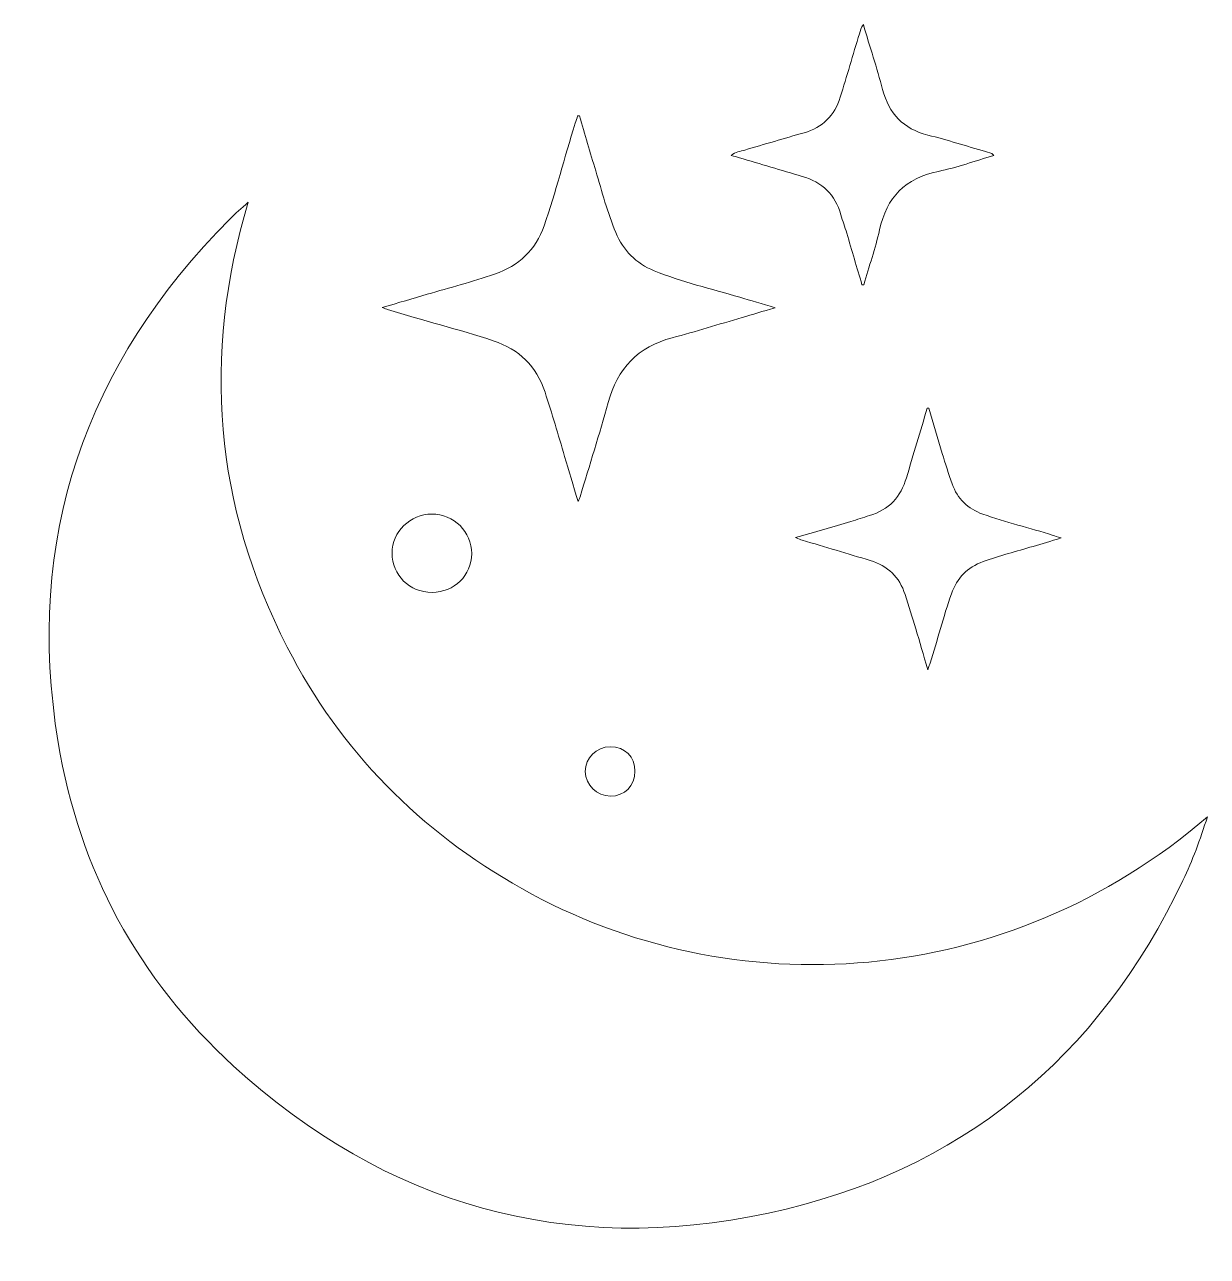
# Model space of a CAD drawing. Header units: inches. Extents: x -91.1 to -60.4, y -238.3 to -206.4.
import ezdxf

# ---------------------------------------------------------------- set-up
doc = ezdxf.new("R2010")
doc.units = ezdxf.units.IN
doc.header["$MEASUREMENT"] = 0
doc.layers.add('Layer 1', color=7, linetype='Continuous')

# ---------------------------------------------------------------- blocks, each defined once
blk = doc.blocks.new('block 2')
at = {"layer": 'Layer 1', "lineweight": 0}
for points, knots in [([(-69.364, -213.102), (-69.495, -212.657), (-69.625, -212.212), (-69.758, -211.767), (-69.806, -211.606), (-69.864, -211.447), (-69.91, -211.285), (-70.059, -210.766), (-70.397, -210.442), (-70.912, -210.292), (-71.456, -210.134), (-71.998, -209.971), (-72.541, -209.809), (-72.606, -209.79), (-72.67, -209.771), (-72.751, -209.748), (-72.645, -209.649), (-72.515, -209.645), (-72.4, -209.611), (-71.89, -209.456), (-71.378, -209.31), (-70.866, -209.161), (-70.387, -209.023), (-70.072, -208.716), (-69.926, -208.24), (-69.759, -207.691), (-69.596, -207.141), (-69.428, -206.593), (-69.405, -206.518), (-69.397, -206.434), (-69.327, -206.358), (-69.158, -206.928), (-68.979, -207.48), (-68.83, -208.039), (-68.664, -208.666), (-68.292, -209.061), (-67.657, -209.222), (-67.153, -209.349), (-66.657, -209.504), (-66.158, -209.651), (-66.091, -209.671), (-66.01, -209.669), (-65.944, -209.75), (-66.431, -209.892), (-66.9, -210.062), (-67.384, -210.162), (-68.238, -210.338), (-68.727, -210.834), (-68.91, -211.682), (-69.014, -212.162), (-69.181, -212.629), (-69.319, -213.101), (-69.334, -213.101), (-69.349, -213.102), (-69.364, -213.102)], [0, 0, 0, 0, 1, 1, 1, 2, 2, 2, 3, 3, 3, 4, 4, 4, 5, 5, 5, 6, 6, 6, 7, 7, 7, 8, 8, 8, 9, 9, 9, 10, 10, 10, 11, 11, 11, 12, 12, 12, 13, 13, 13, 14, 14, 14, 15, 15, 15, 16, 16, 16, 17, 17, 17, 18, 18, 18, 18]), ([(-76.689, -208.721), (-76.548, -209.198), (-76.408, -209.675), (-76.264, -210.151), (-76.103, -210.688), (-75.962, -211.231), (-75.745, -211.75), (-75.549, -212.218), (-75.223, -212.546), (-74.753, -212.738), (-74.032, -213.033), (-73.272, -213.202), (-72.53, -213.426), (-72.246, -213.512), (-71.96, -213.594), (-71.613, -213.696), (-71.937, -213.792), (-72.204, -213.873), (-72.472, -213.951), (-73.074, -214.127), (-73.673, -214.317), (-74.281, -214.475), (-75.174, -214.707), (-75.7, -215.276), (-75.943, -216.155), (-76.169, -216.975), (-76.427, -217.786), (-76.671, -218.6), (-76.679, -218.625), (-76.69, -218.647), (-76.722, -218.724), (-76.849, -218.301), (-76.962, -217.926), (-77.073, -217.551), (-77.238, -216.994), (-77.396, -216.435), (-77.58, -215.884), (-77.805, -215.21), (-78.247, -214.777), (-78.92, -214.554), (-79.825, -214.255), (-80.75, -214.028), (-81.66, -213.746), (-81.691, -213.736), (-81.721, -213.722), (-81.798, -213.691), (-81.381, -213.568), (-81.008, -213.457), (-80.633, -213.348), (-80.049, -213.179), (-79.463, -213.022), (-78.887, -212.825), (-78.254, -212.609), (-77.828, -212.202), (-77.604, -211.57), (-77.295, -210.697), (-77.079, -209.796), (-76.796, -208.916), (-76.775, -208.852), (-76.755, -208.787), (-76.735, -208.723), (-76.72, -208.723), (-76.704, -208.722), (-76.689, -208.721)], [0, 0, 0, 0, 1, 1, 1, 2, 2, 2, 3, 3, 3, 4, 4, 4, 5, 5, 5, 6, 6, 6, 7, 7, 7, 8, 8, 8, 9, 9, 9, 10, 10, 10, 11, 11, 11, 12, 12, 12, 13, 13, 13, 14, 14, 14, 15, 15, 15, 16, 16, 16, 17, 17, 17, 18, 18, 18, 19, 19, 19, 20, 20, 20, 21, 21, 21, 21]), ([(-60.41, -226.894), (-60.596, -227.492), (-60.797, -228.027), (-61.043, -228.544), (-63.235, -233.15), (-66.811, -236.105), (-71.79, -237.17), (-77.024, -238.291), (-81.694, -236.974), (-85.653, -233.357), (-88.126, -231.098), (-89.654, -228.271), (-90.199, -224.967), (-91.069, -219.685), (-89.507, -215.167), (-85.743, -211.389), (-85.605, -211.251), (-85.455, -211.126), (-85.272, -210.96), (-86.476, -214.975), (-86.147, -218.817), (-84.261, -222.499), (-82.879, -225.199), (-80.82, -227.27), (-78.179, -228.758), (-72.711, -231.839), (-65.599, -231.372), (-60.41, -226.894)], [0, 0, 0, 0, 1, 1, 1, 2, 2, 2, 3, 3, 3, 4, 4, 4, 5, 5, 5, 6, 6, 6, 7, 7, 7, 8, 8, 8, 9, 9, 9, 9]), ([(-67.631, -216.297), (-67.515, -216.69), (-67.401, -217.084), (-67.281, -217.475), (-67.201, -217.74), (-67.118, -218.004), (-67.026, -218.265), (-66.89, -218.653), (-66.621, -218.907), (-66.233, -219.048), (-65.635, -219.264), (-65.015, -219.404), (-64.411, -219.598), (-64.36, -219.614), (-64.309, -219.63), (-64.196, -219.666), (-64.476, -219.75), (-64.702, -219.817), (-64.927, -219.884), (-65.36, -220.014), (-65.798, -220.125), (-66.224, -220.279), (-66.636, -220.427), (-66.9, -220.703), (-67.046, -221.113), (-67.258, -221.705), (-67.402, -222.316), (-67.598, -222.913), (-67.611, -222.95), (-67.625, -222.987), (-67.658, -223.081), (-67.772, -222.694), (-67.868, -222.358), (-67.969, -222.024), (-68.059, -221.727), (-68.154, -221.432), (-68.246, -221.135), (-68.388, -220.679), (-68.696, -220.39), (-69.148, -220.252), (-69.735, -220.072), (-70.324, -219.899), (-70.912, -219.723), (-70.957, -219.71), (-70.999, -219.69), (-71.087, -219.656), (-70.581, -219.509), (-70.116, -219.376), (-69.652, -219.239), (-69.491, -219.191), (-69.332, -219.133), (-69.171, -219.086), (-68.664, -218.94), (-68.358, -218.602), (-68.211, -218.105), (-68.033, -217.503), (-67.851, -216.903), (-67.671, -216.302), (-67.658, -216.3), (-67.644, -216.299), (-67.631, -216.297)], [0, 0, 0, 0, 1, 1, 1, 2, 2, 2, 3, 3, 3, 4, 4, 4, 5, 5, 5, 6, 6, 6, 7, 7, 7, 8, 8, 8, 9, 9, 9, 10, 10, 10, 11, 11, 11, 12, 12, 12, 13, 13, 13, 14, 14, 14, 15, 15, 15, 16, 16, 16, 17, 17, 17, 18, 18, 18, 19, 19, 19, 20, 20, 20, 20]), ([(-80.509, -221.077), (-81.093, -221.078), (-81.547, -220.63), (-81.544, -220.058), (-81.541, -219.506), (-81.075, -219.047), (-80.516, -219.045), (-79.946, -219.043), (-79.476, -219.51), (-79.48, -220.073), (-79.484, -220.638), (-79.933, -221.076), (-80.509, -221.077)], [0, 0, 0, 0, 1, 1, 1, 2, 2, 2, 3, 3, 3, 4, 4, 4, 4]), ([(-75.248, -225.714), (-75.248, -226.086), (-75.518, -226.361), (-75.881, -226.36), (-76.24, -226.358), (-76.532, -226.071), (-76.535, -225.719), (-76.537, -225.366), (-76.248, -225.082), (-75.886, -225.08), (-75.508, -225.079), (-75.248, -225.337), (-75.248, -225.714)], [0, 0, 0, 0, 1, 1, 1, 2, 2, 2, 3, 3, 3, 4, 4, 4, 4])]:
    blk.add_open_spline(points, degree=3, knots=knots, dxfattribs=at)

msp = doc.modelspace()

# ---------------------------------------------------------------- block references
at = {"layer": 'Layer 1'}
msp.add_blockref('block 2', (0, 0), dxfattribs=at)

doc.saveas('drawing.dxf')
